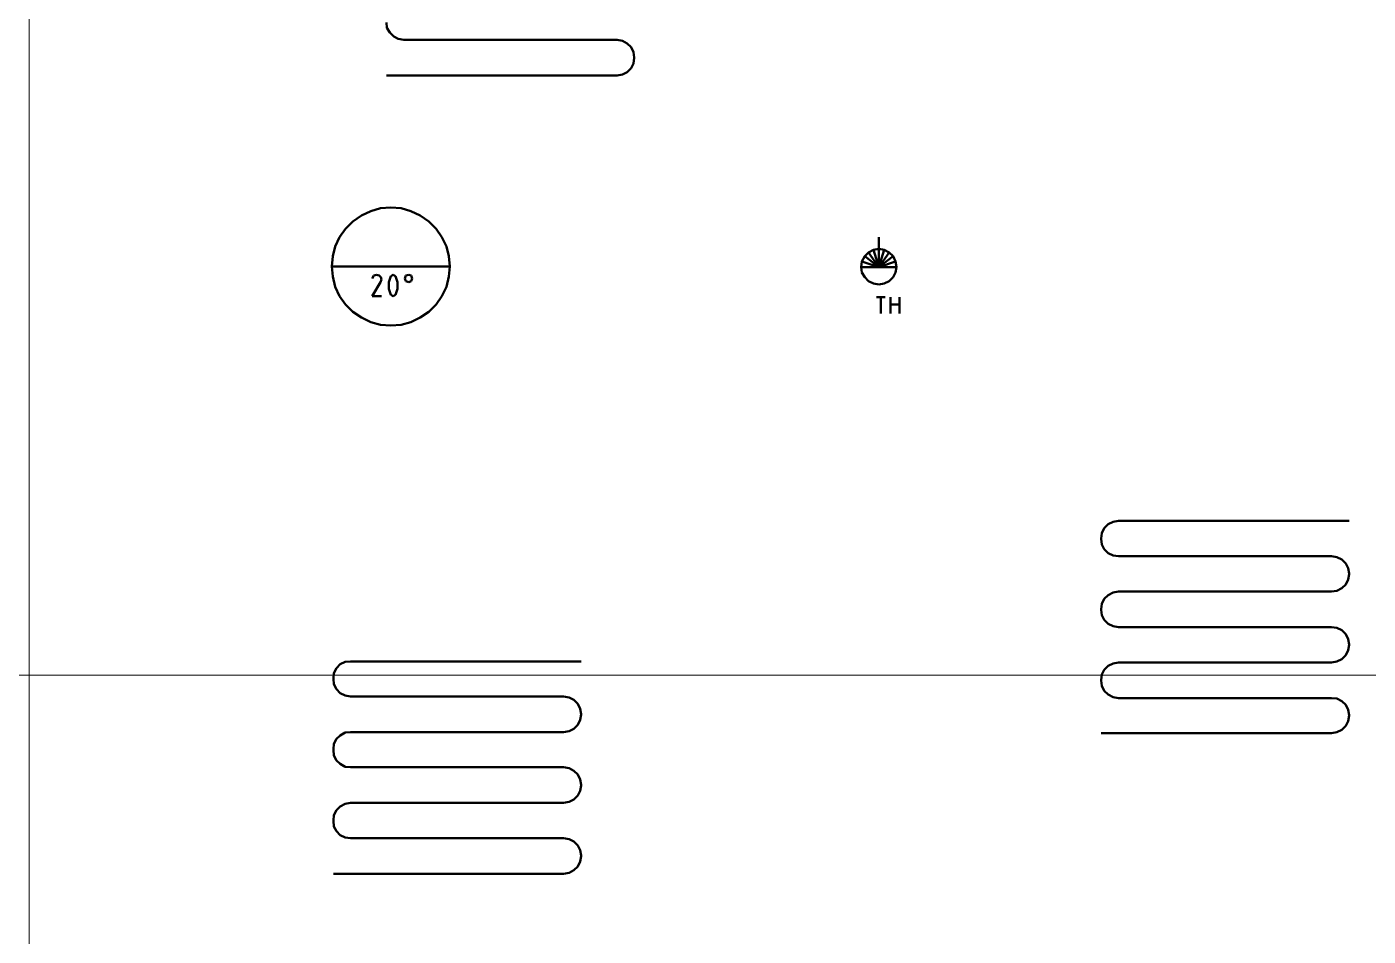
# Model space of a CAD drawing. Header units: metres. Extents: x -4.5 to 35.1, y -3.6 to 25.4.
# Drawn here: x 13.59 to 19.32, y 3.78 to 7.66 of the extents above; entities that cross this region are included whole.
import ezdxf

# ---------------------------------------------------------------- set-up
doc = ezdxf.new("R2010")
doc.units = ezdxf.units.M
doc.layers.add('New_A Stramien', color=7, linetype='Continuous', lineweight=13)
doc.layers.add('Standard', color=7, linetype='Continuous', lineweight=25)

msp = doc.modelspace()

# ---------------------------------------------------------------- linework, layer by layer
at = {"layer": 'New_A Stramien', "color": 252, "linetype": 'Continuous', "lineweight": 13}
msp.add_line((13.6, -1.8), (13.6, 23.46), dxfattribs=at)
msp.add_line((13.6, -1.8), (13.6, 23.46), dxfattribs=at)
at = {"layer": 'Standard', "color": 52, "linetype": 'Continuous', "lineweight": 50}
for p, q in [((15.1256, 7.6783), (15.1276, 7.6554)), ((15.1276, 7.6554), (15.1401, 7.6346)), ((15.1401, 7.6346), (15.1568, 7.6179)), ((15.1568, 7.6179), (15.1756, 7.6075)), ((15.1756, 7.6075), (15.2006, 7.6033)), ((15.2006, 7.6033), (16.111, 7.6033)), ((16.111, 7.6033), (16.134, 7.5992)), ((16.134, 7.5992), (16.1548, 7.5888)), ((16.1548, 7.5888), (16.1715, 7.5721)), ((16.1715, 7.5721), (16.1819, 7.5513)), ((16.1819, 7.5513), (16.184, 7.5284)), ((16.184, 7.5263), (16.1819, 7.5033)), ((16.184, 7.5284), (16.184, 7.5263)), ((16.111, 7.4513), (15.1256, 7.4513)), ((16.134, 7.4554), (16.111, 7.4513)), ((16.1548, 7.4658), (16.134, 7.4554)), ((16.1715, 7.4825), (16.1548, 7.4658)), ((16.1819, 7.5033), (16.1715, 7.4825)), ((15.1006, 6.8846), (15.0589, 6.8721)), ((15.1443, 6.8887), (15.1006, 6.8846)), ((15.1881, 6.8846), (15.1443, 6.8887)), ((15.2297, 6.8721), (15.1881, 6.8846)), ((14.9818, 6.8283), (14.9505, 6.797)), ((15.0193, 6.8533), (14.9818, 6.8283)), ((15.0589, 6.8721), (15.0193, 6.8533)), ((15.2693, 6.8533), (15.2297, 6.8721)), ((15.3068, 6.8283), (15.2693, 6.8533)), ((15.3381, 6.797), (15.3068, 6.8283)), ((14.9255, 6.7616), (14.9068, 6.722)), ((14.9505, 6.797), (14.9255, 6.7616)), ((15.3631, 6.7616), (15.3381, 6.797)), ((15.3818, 6.722), (15.3631, 6.7616)), ((17.2293, 6.711), (17.2293, 6.761)), ((14.9068, 6.722), (14.8964, 6.6804)), ((15.3922, 6.6804), (15.3818, 6.722)), ((17.1856, 6.6965), (17.2064, 6.7069)), ((17.2064, 6.7069), (17.2293, 6.711)), ((17.2293, 6.711), (17.2522, 6.7069)), ((17.2522, 6.7069), (17.2731, 6.6965)), ((14.8964, 6.6804), (14.8922, 6.6366)), ((15.3964, 6.6366), (15.3922, 6.6804)), ((17.1543, 6.6339), (17.1564, 6.6569)), ((17.1564, 6.6569), (17.1689, 6.6798)), ((17.1689, 6.6798), (17.1856, 6.6965)), ((17.2731, 6.6965), (17.2898, 6.6798)), ((17.2898, 6.6798), (17.3002, 6.6569)), ((17.3002, 6.6569), (17.3043, 6.6339)), ((14.8922, 6.6366), (15.3964, 6.6366)), ((14.8922, 6.6366), (14.8964, 6.5929)), ((14.8964, 6.5929), (14.9068, 6.5491)), ((15.0714, 6.597), (15.0651, 6.5845)), ((15.0839, 6.6012), (15.0714, 6.597)), ((15.0943, 6.597), (15.0839, 6.6012)), ((15.1026, 6.5908), (15.0943, 6.597)), ((15.1047, 6.5804), (15.1026, 6.5908)), ((15.1443, 6.5949), (15.136, 6.5699)), ((15.1547, 6.6012), (15.1443, 6.5949)), ((15.1651, 6.5949), (15.1547, 6.6012)), ((15.1735, 6.5699), (15.1651, 6.5949)), ((15.2089, 6.597), (15.2047, 6.5845)), ((15.2214, 6.6012), (15.2089, 6.597)), ((15.2318, 6.597), (15.2214, 6.6012)), ((15.236, 6.5845), (15.2318, 6.597)), ((15.3818, 6.5491), (15.3922, 6.5929)), ((15.3922, 6.5929), (15.3964, 6.6366)), ((17.1564, 6.611), (17.1543, 6.6339)), ((17.1689, 6.5902), (17.1564, 6.611)), ((17.1856, 6.5735), (17.1689, 6.5902)), ((17.2898, 6.5902), (17.2731, 6.5735)), ((17.3002, 6.611), (17.2898, 6.5902)), ((17.3043, 6.6339), (17.3002, 6.611)), ((14.9068, 6.5491), (14.9255, 6.5095)), ((15.1006, 6.5699), (15.0651, 6.5095)), ((15.1006, 6.5699), (15.1047, 6.5804)), ((15.136, 6.5699), (15.136, 6.5408)), ((15.136, 6.5408), (15.1443, 6.5158)), ((15.1651, 6.5158), (15.1735, 6.5408)), ((15.1735, 6.5408), (15.1735, 6.5699)), ((15.2047, 6.5845), (15.2089, 6.5741)), ((15.2089, 6.5741), (15.2214, 6.5699)), ((15.2214, 6.5699), (15.2318, 6.5741)), ((15.2318, 6.5741), (15.236, 6.5845)), ((15.3631, 6.5095), (15.3818, 6.5491)), ((17.2064, 6.5631), (17.1856, 6.5735)), ((17.2293, 6.5589), (17.2064, 6.5631)), ((17.2522, 6.5631), (17.2293, 6.5589)), ((17.2731, 6.5735), (17.2522, 6.5631)), ((14.9255, 6.5095), (14.9505, 6.4741)), ((15.0651, 6.5095), (15.1047, 6.5095)), ((15.1443, 6.5158), (15.1547, 6.5095)), ((15.1547, 6.5095), (15.1651, 6.5158)), ((15.3381, 6.4741), (15.3631, 6.5095)), ((17.2189, 6.5048), (17.2564, 6.5048)), ((17.2377, 6.436), (17.2377, 6.5048)), ((17.2793, 6.436), (17.2793, 6.5048)), ((17.3168, 6.5048), (17.3168, 6.436)), ((14.9505, 6.4741), (14.9818, 6.4429)), ((14.9818, 6.4429), (15.0193, 6.4178)), ((15.0193, 6.4178), (15.0589, 6.3991)), ((15.2297, 6.3991), (15.2693, 6.4178)), ((15.2693, 6.4178), (15.3068, 6.4429)), ((15.3068, 6.4429), (15.3381, 6.4741)), ((17.2793, 6.4735), (17.3168, 6.4735)), ((15.0589, 6.3991), (15.1006, 6.3866)), ((15.1006, 6.3866), (15.1443, 6.3845)), ((15.1443, 6.3845), (15.1881, 6.3866)), ((15.1881, 6.3866), (15.2297, 6.3991)), ((18.1919, 5.5188), (18.1815, 5.498)), ((18.2085, 5.5355), (18.1919, 5.5188)), ((18.2294, 5.5459), (18.2085, 5.5355)), ((18.2523, 5.5501), (18.2294, 5.5459)), ((19.2378, 5.5501), (18.2523, 5.5501)), ((18.1815, 5.498), (18.1794, 5.475)), ((18.1794, 5.475), (18.1794, 5.473)), ((18.1794, 5.473), (18.1815, 5.45)), ((18.1815, 5.45), (18.1919, 5.4292)), ((18.1919, 5.4292), (18.2085, 5.4125)), ((18.2085, 5.4125), (18.2294, 5.4021)), ((18.2294, 5.4021), (18.2523, 5.4)), ((18.2523, 5.4), (19.1628, 5.4)), ((19.1628, 5.4), (19.1857, 5.3959)), ((19.1857, 5.3959), (19.2065, 5.3854)), ((19.2065, 5.3854), (19.2232, 5.3688)), ((19.2232, 5.3688), (19.2336, 5.3479)), ((19.2336, 5.3479), (19.2378, 5.325)), ((19.2232, 5.2792), (19.2065, 5.2625)), ((19.2336, 5.3), (19.2232, 5.2792)), ((19.2378, 5.3229), (19.2336, 5.3)), ((19.2378, 5.325), (19.2378, 5.3229)), ((18.1919, 5.2167), (18.1815, 5.1959)), ((18.2085, 5.2334), (18.1919, 5.2167)), ((18.2294, 5.2438), (18.2085, 5.2334)), ((18.2523, 5.248), (18.2294, 5.2438)), ((19.1628, 5.248), (18.2523, 5.248)), ((19.1857, 5.2521), (19.1628, 5.248)), ((19.2065, 5.2625), (19.1857, 5.2521)), ((18.1815, 5.1959), (18.1794, 5.1729)), ((18.1794, 5.1729), (18.1794, 5.1709)), ((18.1794, 5.1709), (18.1815, 5.1479)), ((18.1815, 5.1479), (18.1919, 5.1271)), ((18.1919, 5.1271), (18.2085, 5.1104)), ((18.2085, 5.1104), (18.2294, 5.1)), ((18.2294, 5.1), (18.2523, 5.0958)), ((18.2523, 5.0958), (19.1628, 5.0958)), ((19.1628, 5.0958), (19.1857, 5.0938)), ((19.1857, 5.0938), (19.2065, 5.0833)), ((19.2065, 5.0833), (19.2232, 5.0667)), ((19.2232, 5.0667), (19.2336, 5.0458)), ((19.2336, 5.0458), (19.2378, 5.0229)), ((19.2336, 4.9979), (19.2232, 4.9771)), ((19.2378, 5.0208), (19.2336, 4.9979)), ((19.2378, 5.0229), (19.2378, 5.0208)), ((14.9286, 4.9378), (14.9119, 4.9212)), ((14.9494, 4.9483), (14.9286, 4.9378)), ((14.9723, 4.9503), (14.9494, 4.9483)), ((15.9578, 4.9503), (14.9723, 4.9503)), ((18.2085, 4.9313), (18.1919, 4.9146)), ((18.2294, 4.9417), (18.2085, 4.9313)), ((18.2523, 4.9458), (18.2294, 4.9417)), ((19.1628, 4.9458), (18.2523, 4.9458)), ((19.1857, 4.95), (19.1628, 4.9458)), ((19.2065, 4.9604), (19.1857, 4.95)), ((19.2232, 4.9771), (19.2065, 4.9604)), ((14.9015, 4.9003), (14.8994, 4.8774)), ((14.8994, 4.8774), (14.8994, 4.8753)), ((14.8994, 4.8753), (14.9015, 4.8524)), ((14.9119, 4.9212), (14.9015, 4.9003)), ((18.1815, 4.8938), (18.1794, 4.8708)), ((18.1794, 4.8708), (18.1794, 4.8688)), ((18.1919, 4.9146), (18.1815, 4.8938)), ((14.9015, 4.8524), (14.9119, 4.8316)), ((14.9119, 4.8316), (14.9286, 4.8149)), ((14.9286, 4.8149), (14.9494, 4.8045)), ((18.1794, 4.8688), (18.1815, 4.8458)), ((18.1815, 4.8458), (18.1919, 4.825)), ((18.1919, 4.825), (18.2085, 4.8084)), ((14.9494, 4.8045), (14.9723, 4.8003)), ((14.9723, 4.8003), (15.8828, 4.8003)), ((15.8828, 4.8003), (15.9057, 4.7962)), ((15.9057, 4.7962), (15.9266, 4.7857)), ((15.9266, 4.7857), (15.9433, 4.7691)), ((15.9433, 4.7691), (15.9537, 4.7482)), ((18.2085, 4.8084), (18.2294, 4.7979)), ((18.2294, 4.7979), (18.2523, 4.7937)), ((18.2523, 4.7937), (19.1628, 4.7937)), ((19.1628, 4.7937), (19.1857, 4.7917)), ((19.1857, 4.7917), (19.2065, 4.7812)), ((19.2065, 4.7812), (19.2232, 4.7646)), ((19.2232, 4.7646), (19.2336, 4.7437)), ((15.9537, 4.7003), (15.9433, 4.6795)), ((15.9537, 4.7482), (15.9578, 4.7253)), ((15.9578, 4.7232), (15.9537, 4.7003)), ((15.9578, 4.7253), (15.9578, 4.7232)), ((19.2336, 4.7437), (19.2378, 4.7208)), ((19.2378, 4.7187), (19.2336, 4.6958)), ((19.2378, 4.7208), (19.2378, 4.7187)), ((14.9494, 4.6462), (14.9286, 4.6337)), ((14.9723, 4.6482), (14.9494, 4.6462)), ((15.8828, 4.6482), (14.9723, 4.6482)), ((15.9057, 4.6524), (15.8828, 4.6482)), ((15.9266, 4.6628), (15.9057, 4.6524)), ((15.9433, 4.6795), (15.9266, 4.6628)), ((19.1628, 4.6437), (18.1794, 4.6437)), ((19.1857, 4.6479), (19.1628, 4.6437)), ((19.2065, 4.6583), (19.1857, 4.6479)), ((19.2232, 4.675), (19.2065, 4.6583)), ((19.2336, 4.6958), (19.2232, 4.675)), ((14.9015, 4.5982), (14.8994, 4.5753)), ((14.9119, 4.6191), (14.9015, 4.5982)), ((14.9286, 4.6337), (14.9119, 4.6191)), ((14.8994, 4.5753), (14.8994, 4.5732)), ((14.8994, 4.5732), (14.9015, 4.5482)), ((14.9015, 4.5482), (14.9119, 4.5274)), ((14.9119, 4.5274), (14.9286, 4.5128)), ((14.9286, 4.5128), (14.9494, 4.5003)), ((14.9494, 4.5003), (14.9723, 4.4982)), ((14.9723, 4.4982), (15.8828, 4.4982)), ((15.8828, 4.4982), (15.9057, 4.4941)), ((15.9057, 4.4941), (15.9266, 4.4836)), ((15.9266, 4.4836), (15.9433, 4.467)), ((15.9433, 4.467), (15.9537, 4.4462)), ((15.9537, 4.4462), (15.9578, 4.4232)), ((15.9578, 4.4211), (15.9537, 4.3982)), ((15.9578, 4.4232), (15.9578, 4.4211)), ((15.9266, 4.3607), (15.9057, 4.3503)), ((15.9433, 4.3774), (15.9266, 4.3607)), ((15.9537, 4.3982), (15.9433, 4.3774)), ((14.9119, 4.3149), (14.9015, 4.294)), ((14.9286, 4.3315), (14.9119, 4.3149)), ((14.9494, 4.342), (14.9286, 4.3315)), ((14.9723, 4.3461), (14.9494, 4.342)), ((15.8828, 4.3461), (14.9723, 4.3461)), ((15.9057, 4.3503), (15.8828, 4.3461)), ((14.9015, 4.294), (14.8994, 4.2711)), ((14.8994, 4.2711), (14.8994, 4.269)), ((14.8994, 4.269), (14.9015, 4.2461)), ((14.9015, 4.2461), (14.9119, 4.2253)), ((14.9119, 4.2253), (14.9286, 4.2086)), ((14.9286, 4.2086), (14.9494, 4.1982)), ((14.9494, 4.1982), (14.9723, 4.1961)), ((14.9723, 4.1961), (15.8828, 4.1961)), ((15.8828, 4.1961), (15.9057, 4.192)), ((15.9057, 4.192), (15.9266, 4.1815)), ((15.9266, 4.1815), (15.9433, 4.1649)), ((15.9433, 4.1649), (15.9537, 4.144)), ((15.9537, 4.144), (15.9578, 4.1211)), ((15.9433, 4.0753), (15.9266, 4.0586)), ((15.9537, 4.0961), (15.9433, 4.0753)), ((15.9578, 4.119), (15.9537, 4.0961)), ((15.9578, 4.1211), (15.9578, 4.119)), ((15.8828, 4.044), (14.8994, 4.044)), ((15.9057, 4.0482), (15.8828, 4.044)), ((15.9266, 4.0586), (15.9057, 4.0482))]:
    msp.add_line(p, q, dxfattribs=at)
at = {"layer": 'Standard', "color": 252, "linetype": 'Continuous', "lineweight": 13}
msp.add_line((-4.1221, 4.8908), (26.8317, 4.8908), dxfattribs=at)
msp.add_line((-4.1221, 4.8908), (26.8317, 4.8908), dxfattribs=at)
at = {"layer": 'Standard', "color": 7, "linetype": 'Continuous', "lineweight": 50}
for points in [[(17.1856, 6.6965), (17.2064, 6.7069), (17.2293, 6.6339), (17.1856, 6.6965)], [(17.2064, 6.7069), (17.2293, 6.711), (17.2293, 6.6339), (17.2064, 6.7069)], [(17.2293, 6.711), (17.2522, 6.7069), (17.2293, 6.6339), (17.2293, 6.711)], [(17.2522, 6.7069), (17.2731, 6.6965), (17.2293, 6.6339), (17.2522, 6.7069)], [(17.1543, 6.6339), (17.1564, 6.6569), (17.2293, 6.6339), (17.1543, 6.6339)], [(17.1564, 6.6569), (17.1689, 6.6798), (17.2293, 6.6339), (17.1564, 6.6569)], [(17.1689, 6.6798), (17.1856, 6.6965), (17.2293, 6.6339), (17.1689, 6.6798)], [(17.2731, 6.6965), (17.2898, 6.6798), (17.2293, 6.6339), (17.2731, 6.6965)], [(17.2898, 6.6798), (17.3002, 6.6569), (17.2293, 6.6339), (17.2898, 6.6798)], [(17.3002, 6.6569), (17.3043, 6.6339), (17.2293, 6.6339), (17.3002, 6.6569)]]:
    msp.add_lwpolyline(points, close=True, dxfattribs=at)

doc.saveas('drawing.dxf')
